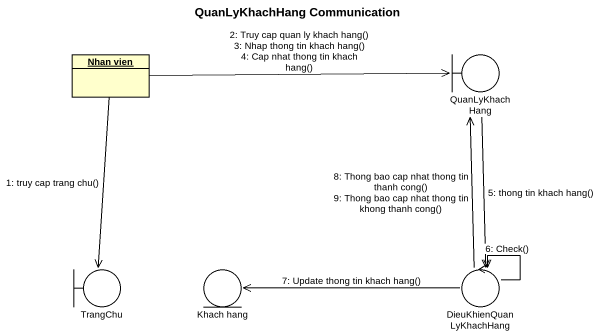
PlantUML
@startuml
title QuanLyKhachHang Communication
allowmixing
hide circle
hide empty members
object "Nhan vien" as Nhan_vien
boundary QuanLyKhachHang
boundary TrangChu
entity "Khach hang" as Khach_hang
control DieuKhienQuanLyKhachHang
Nhan_vien --> TrangChu : 1: truy cap trang chu()
Nhan_vien -right-> QuanLyKhachHang : 2: Truy cap quan ly khach hang()\n3: Nhap thong tin khach hang()\n4: Cap nhat thong tin khach hang()
QuanLyKhachHang --> DieuKhienQuanLyKhachHang : 5: thong tin khach hang()
DieuKhienQuanLyKhachHang --> DieuKhienQuanLyKhachHang : 6: Check()
DieuKhienQuanLyKhachHang -left-> Khach_hang : 7: Update thong tin khach hang()
DieuKhienQuanLyKhachHang -up-> QuanLyKhachHang : 8: Thong bao cap nhat thong tin thanh cong()\n9: Thong bao cap nhat thong tin khong thanh cong()
@enduml
